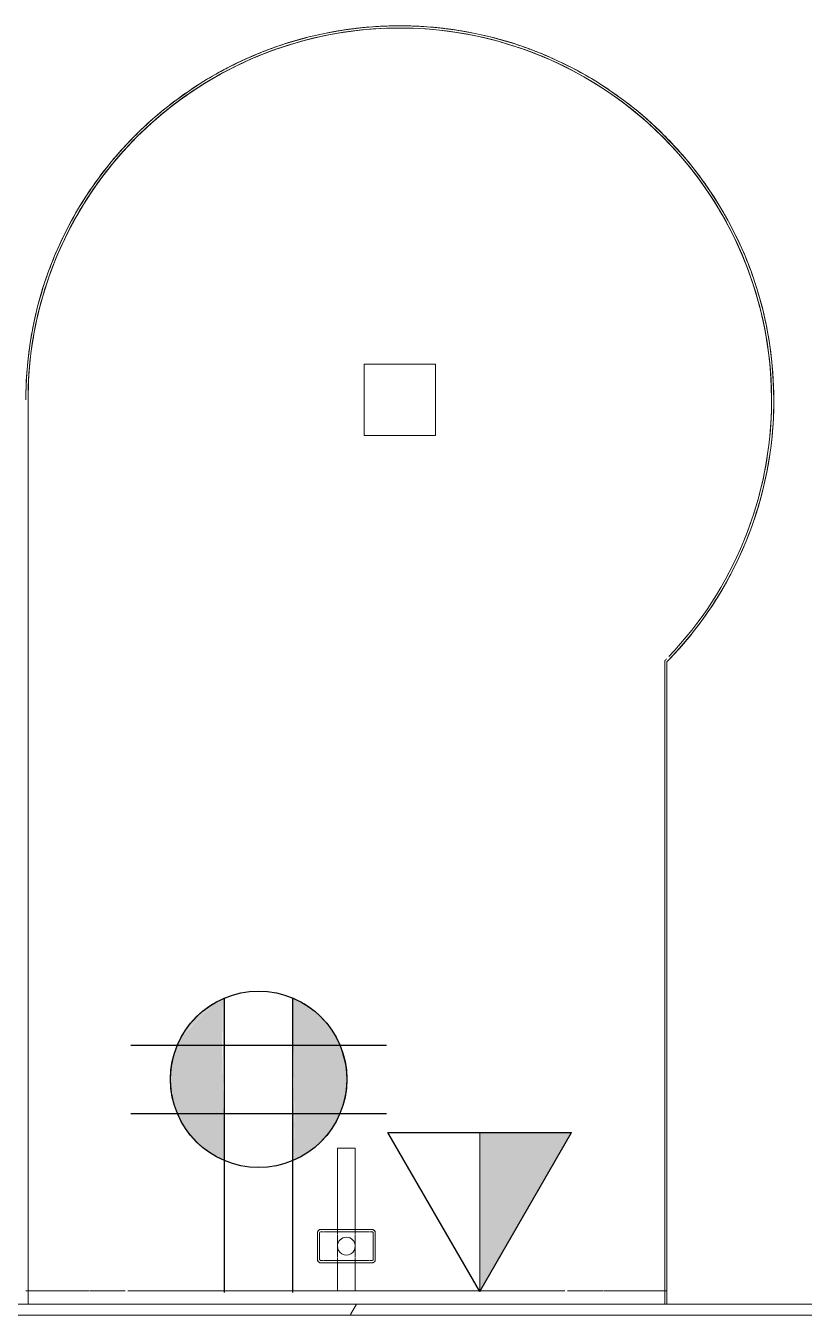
# Model space of a CAD drawing. Header units: inches. Extents: x 0 to 2535, y 0 to 2052.
# Drawn here: x 725.5 to 769.2, y 1787.6 to 1860 of the extents above; entities that cross this region are included whole.
import ezdxf

# ---------------------------------------------------------------- set-up
doc = ezdxf.new("R2010")
doc.units = ezdxf.units.IN
doc.header["$MEASUREMENT"] = 0
for name, color, linetype, lineweight in [('A-ANNO-NOTE', 131, 'Continuous', 9), ('A-WALL', 113, 'Continuous', 13), ('A-WALL-PATT', 111, 'Continuous', 13), ('I-FURN', 30, 'Continuous', 9), ('I-FURN-PNLS', 30, 'Continuous', 9), ('I-WALL', 2, 'Continuous', 13)]:
    doc.layers.add(name, color=color, linetype=linetype, lineweight=lineweight)

# ---------------------------------------------------------------- blocks, each defined once
blk = doc.blocks.new('Zira Wksta 12 - Type 1-7446630-Level 07  POWER _ SIGNAL')
at = {"layer": 'I-FURN'}
for p, q in [((-49, -13), (-53, -13)), ((-53, -13), (-53, -17)), ((-53, -17), (-53, -13)), ((-53, -13), (-49, -13)), ((-49, -17), (-49, -13)), ((-49, -13), (-49, -17)), ((-53, -17), (-49, -17)), ((-49, -17), (-53, -17))]:
    blk.add_line(p, q, dxfattribs=at)
at = {"layer": 'I-FURN-PNLS'}
for p, q in [((-36.303, 0), (-0.25, 0)), ((-0.25, 0), (-36.303, 0)), ((-36.303, 0), (-0.25, 0)), ((-0.25, 0), (-1, 0)), ((-1, 0), (-1, -0.122)), ((-1, -0.122), (-1, 0)), ((-1, 0), (-0.25, 0)), ((-36.354, -0.125), (-0.25, -0.125)), ((-0.25, -0.125), (-36.354, -0.125)), ((-0.25, -0.125), (-36.354, -0.125)), ((-36.354, -0.125), (-0.25, -0.125)), ((-36.303, 0), (-0.25, 0)), ((-1, -0.125), (-1, -3.566)), ((-1, -3.566), (-1, -0.125)), ((-1, -3.598), (-1, -5.583)), ((-1, -5.583), (-1, -3.598)), ((-1, -5.738), (-1, -30.262)), ((-1, -17.5), (-1, -5.738)), ((-4.437, -16.562), (-4.437, -19.437)), ((-4.437, -19.437), (-4.437, -16.562)), ((-4.312, -16.562), (-4.312, -16.71)), ((-4.312, -16.71), (-4.312, -16.562)), ((-2.75, -16.375), (-4.25, -16.375)), ((-4.25, -16.375), (-2.75, -16.375)), ((-4.182, -16.5), (-4.25, -16.5)), ((-4.25, -16.5), (-4.182, -16.5)), ((-2.833, -16.5), (-4.167, -16.5)), ((-4.167, -16.5), (-2.833, -16.5)), ((-2.75, -16.5), (-2.818, -16.5)), ((-2.818, -16.5), (-2.75, -16.5)), ((-2.687, -16.71), (-2.687, -16.562)), ((-2.687, -16.562), (-2.687, -16.71)), ((-2.562, -19.437), (-2.562, -16.562)), ((-2.562, -16.562), (-2.562, -19.437)), ((-4.312, -16.745), (-4.312, -16.853)), ((-4.312, -16.853), (-4.312, -16.745)), ((-4.312, -16.857), (-4.312, -19.255)), ((-4.312, -19.255), (-4.312, -16.857)), ((-2.687, -16.853), (-2.687, -16.745)), ((-2.687, -16.745), (-2.687, -16.853)), ((-2.687, -19.255), (-2.687, -16.857)), ((-2.687, -16.857), (-2.687, -19.255)), ((-7.549, -17.5), (-9, -17.5)), ((-9, -17.5), (-9, -18.5)), ((-9, -18.5), (-9, -17.5)), ((-9, -17.5), (-7.549, -17.5)), ((-4.437, -17.5), (-7.527, -17.5)), ((-7.527, -17.5), (-4.437, -17.5)), ((-4.312, -17.5), (-4.437, -17.5)), ((-4.437, -17.5), (-4.312, -17.5)), ((-4.152, -17.5), (-4.312, -17.5)), ((-4.312, -17.5), (-4.152, -17.5)), ((-3.644, -17.5), (-4.112, -17.5)), ((-4.112, -17.5), (-3.644, -17.5)), ((-3.361, -17.5), (-3.639, -17.5)), ((-3.639, -17.5), (-3.361, -17.5)), ((-2.888, -17.5), (-3.356, -17.5)), ((-3.356, -17.5), (-2.888, -17.5)), ((-2.687, -17.5), (-2.848, -17.5)), ((-2.848, -17.5), (-2.687, -17.5)), ((-2.562, -17.5), (-2.687, -17.5)), ((-2.687, -17.5), (-2.562, -17.5)), ((-1, -17.5), (-2.562, -17.5)), ((-2.562, -17.5), (-1, -17.5)), ((-1, -18.5), (-1, -17.5)), ((-1, -17.5), (-1, -18.5)), ((-1, -18.5), (-1, -17.5)), ((-9, -18.5), (-5.891, -18.5)), ((-5.891, -18.5), (-9, -18.5)), ((-5.868, -18.5), (-4.437, -18.5)), ((-4.437, -18.5), (-5.868, -18.5)), ((-4.437, -18.5), (-4.312, -18.5)), ((-4.312, -18.5), (-4.437, -18.5)), ((-4.312, -18.5), (-4.152, -18.5)), ((-4.152, -18.5), (-4.312, -18.5)), ((-4.112, -18.5), (-3.644, -18.5)), ((-3.644, -18.5), (-4.112, -18.5)), ((-3.639, -18.5), (-3.361, -18.5)), ((-3.361, -18.5), (-3.639, -18.5)), ((-3.356, -18.5), (-2.888, -18.5)), ((-2.888, -18.5), (-3.356, -18.5)), ((-2.848, -18.5), (-2.687, -18.5)), ((-2.687, -18.5), (-2.848, -18.5)), ((-2.687, -18.5), (-2.563, -18.5)), ((-2.563, -18.5), (-2.687, -18.5)), ((-2.562, -18.5), (-1, -18.5)), ((-1, -18.5), (-2.562, -18.5)), ((-1, -30.262), (-1, -18.5)), ((-4.312, -19.29), (-4.312, -19.437)), ((-4.312, -19.437), (-4.312, -19.29)), ((-4.25, -19.5), (-4.182, -19.5)), ((-4.182, -19.5), (-4.25, -19.5)), ((-4.167, -19.5), (-2.833, -19.5)), ((-2.833, -19.5), (-4.167, -19.5)), ((-2.818, -19.5), (-2.75, -19.5)), ((-2.75, -19.5), (-2.818, -19.5)), ((-2.687, -19.437), (-2.687, -19.29)), ((-2.687, -19.29), (-2.687, -19.437)), ((-4.25, -19.625), (-2.75, -19.625)), ((-2.75, -19.625), (-4.25, -19.625)), ((-1, -30.417), (-1, -32.402)), ((-1, -32.402), (-1, -30.417)), ((-1, -32.44), (-1, -35.875)), ((-1, -35.875), (-1, -32.44)), ((-0.25, -35.875), (-51, -35.875)), ((-51, -35.875), (-0.25, -35.875)), ((-51, -35.875), (-0.25, -35.875)), ((-0.25, -35.875), (-51, -35.875)), ((-1, -35.877), (-1, -36)), ((-1, -36), (-1, -35.877))]:
    blk.add_line(p, q, dxfattribs=at)
for centre, radius, start, end in [((-51, -15), 21, 90, 270), ((-51, -15), 21, 90, 270), ((-51, -15), 20.875, 90, 155.45455), ((-51, -15), 20.875, 90, 130.90909), ((-51, -15), 20.875, 90, 114.54545), ((-51, -15), 20.875, 90, 114.54545), ((-51, -15), 21, 90, 98.38202), ((-51, -15), 21, 90, 98.38202), ((-51, -15), 21, 45.58469, 90), ((-51, -15), 21, 45.58469, 90), ((-51, -15), 21, 82.59745, 90), ((-51, -15), 21, 82.59745, 90), ((-51, -15), 20.875, 82.57413, 90), ((-51, -15), 20.875, 67.7224, 90), ((-51, -15), 20.875, 75.14827, 90), ((-51, -15), 20.875, 75.14827, 90), ((-51, -15), 21, 67.79235, 82.59745), ((-51, -15), 21, 75.1949, 82.59745), ((-51, -15), 21, 106.76444, 110.10307), ((-51, -15), 21, 106.76444, 110.10307), ((-51, -15), 21, 101.16837, 106.76444), ((-51, -15), 21, 106.36364, 106.76444), ((-51, -15), 21, 101.16837, 106.36364), ((-51, -15), 21, 98.38202, 101.16837), ((-51, -15), 21, 98.38202, 101.16837), ((-51, -15), 20.875, 75.14827, 82.57413), ((-51, -15), 20.875, 67.7224, 75.14827), ((-51, -15), 20.875, 67.7224, 75.14827), ((-51, -15), 20.875, 67.7224, 75.14827), ((-51, -15), 21, 67.79235, 75.1949), ((-51, -15), 21, 110.10307, 115.14733), ((-51, -15), 21, 110.10307, 115.14733), ((-51, -15), 21, 60.38979, 67.79235), ((-51, -15), 21, 45.58469, 67.79235), ((-51, -15), 20.875, 114.54545, 147.27273), ((-51, -15), 20.875, 114.54545, 139.09091), ((-51, -15), 21, 115.14733, 118.71869), ((-51, -15), 21, 115.14733, 118.71869), ((-51, -15), 20.875, 46.39454, 67.7224), ((-51, -15), 20.875, 46.39454, 67.7224), ((-51, -15), 20.875, 46.39454, 67.7224), ((-51, -15), 20.875, 46.39454, 67.7224), ((-51, -15), 21, 118.71869, 123.53081), ((-51, -15), 21, 118.71869, 122.72727), ((-51, -15), 21, 52.98724, 60.38979), ((-51, -15), 21, 123.53081, 127.22796), ((-51, -15), 21, 123.53081, 127.22796), ((-51, -15), 21, 122.72727, 123.53081), ((-51, -15), 21, 127.22796, 131.91499), ((-51, -15), 21, 127.22796, 130.90909), ((-51, -15), 21, 45.58469, 52.98724), ((-51, -15), 20.875, 130.90909, 139.09091), ((-51, -15), 21, 130.90909, 131.91499), ((-51, -15), 21, 131.91499, 135.6889), ((-51, -15), 21, 131.91499, 135.6889), ((-51, -15), 21, 135.6889, 140.30003), ((-51, -15), 21, 135.6889, 139.09091), ((-51, -15), 20.875, 45.63378, 45.87267), ((-51, -15), 20.875, 45.63378, 45.87267), ((-51, -15), 20.875, 45.63378, 45.87267), ((-51, -15), 20.875, 45.63378, 45.87267), ((-51, -15), 20.875, 45.4448, 45.63378), ((-51, -15), 20.875, 45.4448, 45.63378), ((-51, -15), 20.875, 45.4448, 45.63378), ((-51, -15), 20.875, 45.4448, 45.63378), ((-51, -15), 20.875, 139.09091, 163.63636), ((-51, -15), 20.875, 139.09091, 155.45455), ((-51, -15), 21, 139.09091, 140.30003), ((-51, -15), 21, 141.33565, 144.12384), ((-51, -15), 21, 141.33565, 144.12384), ((-51, -15), 21, 140.30003, 141.32612), ((-51, -15), 21, 140.30003, 141.32612), ((-51, -15), 21, 144.12384, 148.68613), ((-51, -15), 21, 144.12384, 148.68613), ((-51, -15), 20.875, 147.27273, 171.81818), ((-51, -15), 21, 148.68613, 152.54318), ((-51, -15), 21, 148.68613, 152.54318), ((-51, -15), 21, 152.54318, 157.07354), ((-51, -15), 21, 152.54318, 157.07354), ((-51, -15), 20.875, 155.45455, 180), ((-51, -15), 20.875, 155.45455, 163.63636), ((-51, -15), 21, 157.07354, 158.86974), ((-51, -15), 21, 157.07354, 158.86974), ((-51, -15), 21, 158.94016, 160.95245), ((-51, -15), 21, 158.94016, 160.95245), ((-51, -15), 21, 160.95245, 165.46261), ((-51, -15), 21, 160.95245, 165.46261), ((-51, -15), 20.875, 163.63636, 180), ((-51, -15), 20.875, 163.63636, 180), ((-51, -15), 21, 165.46261, 169.35484), ((-51, -15), 21, 165.46261, 169.35484), ((-51, -15), 21, 169.35484, 173.85378), ((-51, -15), 21, 169.35484, 171.81818), ((-51, -15), 21, 171.81818, 173.85378), ((-51, -15), 20.875, 171.81818, 180), ((-51, -15), 21, 173.85378, 177.75233), ((-51, -15), 21, 173.85378, 177.75233), ((-51, -15), 21, 177.75233, 180), ((-51, -15), 21, 177.75233, 180), ((-51, -15), 21, 180, 182.24767), ((-51, -15), 21, 180, 182.24767), ((-51, -15), 20.875, 180, 188.18182), ((-51, -15), 20.875, 180, 204.54545), ((-51, -15), 20.875, 180, 196.36364), ((-51, -15), 20.875, 180, 270), ((-51, -15), 21, 182.24767, 186.14622), ((-51, -15), 21, 182.24767, 186.14622), ((-4.25, -16.562), 0.188, 90, 180), ((-4.25, -16.562), 0.188, 165, 180), ((-4.25, -16.562), 0.187, 150, 165), ((-4.25, -16.562), 0.187, 90, 150), ((-4.25, -16.562), 0.0625, 90, 180), ((-4.25, -16.562), 0.0625, 105, 180), ((-4.25, -16.562), 0.0625, 90, 105), ((-2.75, -16.562), 0.188, 360, 90), ((-2.75, -16.562), 0.188, 30, 90), ((-2.75, -16.562), 0.0625, 75, 90), ((-2.75, -16.562), 0.0625, 0, 90), ((-2.75, -16.562), 0.0625, 15, 75), ((-2.75, -16.562), 0.0625, 360, 15), ((-2.75, -16.562), 0.188, 15, 30), ((-2.75, -16.562), 0.188, 0, 15), ((-51, -15), 21, 186.14622, 188.18182), ((-51, -15), 21, 186.14622, 190.64516), ((-51, -15), 21, 188.18182, 190.64516), ((-51, -15), 20.875, 188.18182, 204.54545), ((-3.5, -18), 0.5, 90, 270), ((-3.5, -18), 0.5, 90, 270), ((-3.5, -18), 0.5, 270, 90), ((-3.5, -18), 0.5, 270, 90), ((-51, -15), 21, 190.64516, 194.53739), ((-51, -15), 21, 190.64516, 194.53739), ((-4.25, -19.437), 0.188, 180, 270), ((-4.25, -19.437), 0.188, 180, 195), ((-4.25, -19.437), 0.187, 195, 210), ((-4.25, -19.437), 0.188, 210, 225), ((-4.25, -19.437), 0.0625, 180, 195), ((-4.25, -19.437), 0.0625, 180, 270), ((-4.25, -19.437), 0.0625, 195, 270), ((-2.75, -19.437), 0.188, 270, 360), ((-2.75, -19.437), 0.0625, 270, 0), ((-2.75, -19.437), 0.187, 270, 345), ((-2.75, -19.437), 0.0625, 270, 285), ((-2.75, -19.437), 0.0625, 285, 0), ((-2.75, -19.437), 0.187, 345, 0), ((-4.25, -19.437), 0.188, 225, 240), ((-4.25, -19.437), 0.188, 240, 270), ((-51, -15), 21, 194.53739, 199.04755), ((-51, -15), 21, 194.53739, 199.04755), ((-51, -15), 20.875, 196.36364, 229.09091), ((-51, -15), 21, 199.04755, 200.954), ((-51, -15), 21, 199.04755, 200.954), ((-51, -15), 21, 201.05984, 202.92646), ((-51, -15), 21, 201.05984, 202.92646), ((-51, -15), 21, 202.92646, 204.54545), ((-51, -15), 21, 202.92646, 207.45682), ((-51, -15), 21, 204.54545, 207.45682), ((-51, -15), 20.875, 204.54545, 212.72727), ((-51, -15), 20.875, 204.54545, 237.27273), ((-51, -15), 21, 207.45682, 209.71408), ((-51, -15), 21, 207.45682, 209.71408), ((-51, -15), 21, 209.7632, 211.31387), ((-51, -15), 21, 209.7632, 211.31387), ((-51, -15), 21, 211.31387, 215.87616), ((-51, -15), 21, 211.31387, 215.87616), ((-51, -15), 20.875, 212.72727, 220.90909), ((-51, -15), 21, 215.87616, 218.56167), ((-51, -15), 21, 215.87616, 218.56167), ((-51, -15), 21, 218.66435, 219.69997), ((-51, -15), 21, 218.66435, 219.69997), ((-51, -15), 21, 219.69997, 224.3111), ((-51, -15), 21, 219.69997, 224.3111), ((-51, -15), 20.875, 220.90909, 237.27273), ((-51, -15), 21, 224.3111, 228.08501), ((-51, -15), 21, 224.3111, 228.08501), ((-51, -15), 21, 228.08501, 229.09091), ((-51, -15), 21, 228.08501, 232.77204), ((-51, -15), 21, 229.09091, 232.77204), ((-51, -15), 20.875, 229.09091, 261.81818), ((-51, -15), 21, 232.77204, 236.46919), ((-51, -15), 21, 232.77204, 236.46919), ((-51, -15), 21, 236.46919, 237.27273), ((-51, -15), 21, 236.46919, 241.28131), ((-51, -15), 20.875, 237.27273, 253.63636), ((-51, -15), 20.875, 237.27273, 270), ((-51, -15), 21, 237.27273, 241.28131), ((-51, -15), 21, 241.28131, 244.85267), ((-51, -15), 21, 241.28131, 244.85267), ((-51, -15), 21, 244.85267, 249.89693), ((-51, -15), 21, 244.85267, 249.89693), ((-51, -15), 21, 249.89693, 253.23556), ((-51, -15), 21, 249.89693, 253.23556), ((-51, -15), 21, 253.23556, 253.63636), ((-51, -15), 21, 253.23556, 258.83163), ((-51, -15), 21, 253.63636, 258.83163), ((-51, -15), 20.875, 253.63636, 261.81818), ((-51, -15), 21, 258.83163, 261.61798), ((-51, -15), 21, 258.83163, 261.61798), ((-51, -15), 21, 261.61798, 270), ((-51, -15), 21, 261.61798, 270), ((-51, -15), 20.875, 261.81818, 270), ((-51, -15), 20.875, 261.81818, 270)]:
    blk.add_arc(centre, radius, start, end, dxfattribs=at)

msp = doc.modelspace()

# ---------------------------------------------------------------- hatches: boundary and pattern name
at = {"layer": 'A-ANNO-NOTE'}
for points in [[(734.153, 1798.662), (736.549, 1805.378), (733.687, 1801.581), (733.764, 1801.1)], [(733.687, 1801.581), (736.549, 1805.378), (736.085, 1805.138), (733.764, 1801.695)], [(733.687, 1801.581), (736.085, 1805.138), (734.275, 1803.3), (733.764, 1801.805)], [(735.65, 1796.88), (736.549, 1805.378), (734.153, 1798.662)], [(734.341, 1803.413), (736.085, 1805.138), (734.632, 1803.845)], [(734.632, 1803.845), (736.085, 1805.138), (734.88, 1804.148)], [(734.88, 1804.148), (736.085, 1805.138), (735.151, 1804.431)], [(736.549, 1796.354), (736.549, 1805.378), (735.65, 1796.88)], [(736.669, 1796.302), (736.669, 1805.43), (736.549, 1805.378), (736.588, 1802.441)], [(740.621, 1796.354), (740.621, 1805.378), (740.501, 1805.43), (740.541, 1802.441)], [(740.621, 1796.354), (743.017, 1798.662), (740.621, 1805.378), (740.621, 1802.441)], [(743.074, 1802.952), (741.085, 1805.138), (740.621, 1805.378)], [(743.017, 1798.662), (743.074, 1802.952), (740.621, 1805.378), (741.669, 1802.441)], [(742.538, 1803.845), (742.29, 1804.148), (741.085, 1805.138)], [(742.29, 1804.148), (742.019, 1804.431), (741.085, 1805.138)], [(742.019, 1804.431), (741.826, 1804.607), (741.085, 1805.138)], [(742.829, 1803.413), (742.538, 1803.845), (741.085, 1805.138)], [(743.074, 1802.952), (742.829, 1803.413), (741.085, 1805.138)], [(733.687, 1801.581), (734.275, 1803.3), (733.907, 1802.441), (733.764, 1801.881)], [(743.017, 1798.662), (743.483, 1801.581), (743.074, 1802.952), (743.067, 1802.441)], [(736.669, 1796.302), (736.549, 1802.441), (736.549, 1796.354)], [(740.501, 1796.302), (740.621, 1796.354), (740.501, 1802.441)], [(743.483, 1801.581), (743.411, 1801.966), (743.226, 1802.441)], [(733.759, 1799.766), (733.687, 1801.581), (733.635, 1800.8)], [(734.153, 1798.662), (733.687, 1801.581), (733.764, 1799.752)], [(743.017, 1798.662), (743.483, 1800.15), (743.483, 1801.581)], [(743.483, 1800.15), (743.535, 1800.931), (743.483, 1801.581)], [(743.017, 1798.662), (743.411, 1799.766), (743.483, 1800.15)], [(743.017, 1798.662), (743.074, 1798.78), (743.381, 1799.639)], [(743.074, 1798.78), (743.225, 1799.141), (743.381, 1799.639)], [(735.65, 1796.88), (734.153, 1798.662), (735.058, 1797.392)], [(735.058, 1797.392), (734.153, 1798.662), (734.632, 1797.886)], [(740.621, 1796.354), (742.202, 1797.486), (743.017, 1798.662)], [(742.202, 1797.486), (742.538, 1797.886), (743.017, 1798.662)], [(751.002, 1788.957), (756.159, 1797.889), (751.002, 1797.889)], [(740.621, 1796.354), (740.739, 1796.409), (742.202, 1797.486)], [(740.739, 1796.409), (741.085, 1796.593), (742.202, 1797.486)], [(741.085, 1796.593), (741.826, 1797.124), (742.202, 1797.486)], [(741.085, 1796.593), (741.414, 1796.804), (741.826, 1797.124)]]:
    msp.add_hatch(color=256, dxfattribs=at).paths.add_polyline_path(points, flags=0)
at = {"layer": 'A-WALL-PATT', "lineweight": 9}
h = msp.add_hatch(dxfattribs=at)
h.set_pattern_fill('FP_1', color=256, style=0, pattern_type=2)
h.set_pattern_definition([(0, (0, 0), (30.72, 7.68), [1.267, -21.773, 1.267, -21.773, -122.88]), (0, (0, 0), (30.72, 7.68), [-46.08, 1.267, -44.813, 1.267, -21.773, -53.76]), (0, (0, 0), (30.72, 7.68), [-115.2, 1.267, -14.093, 1.267, -37.133]), (120, (11.52, 3.84), (-22.011075, 22.7643), [1.267, -21.773, 1.267, -21.773, -122.88]), (120, (11.52, 3.84), (-22.011075, 22.7643), [-46.08, 1.267, -44.813, 1.267, -21.773, -53.76]), (120, (11.52, 3.84), (-22.011075, 22.7643), [-115.2, 1.267, -14.093, 1.267, -37.133]), (240, (15.36, 19.2), (-8.708925, -30.4443), [1.267, -21.773, 1.267, -21.773, -122.88]), (240, (15.36, 19.2), (-8.708925, -30.4443), [-46.08, 1.267, -44.813, 1.267, -21.773, -53.76]), (240, (15.36, 19.2), (-8.708925, -30.4443), [-115.2, 1.267, -14.093, 1.267, -37.133])])
h.paths.add_polyline_path([(761.51, 1787.625), (825.5, 1787.625), (825.5, 1788.25), (661.093, 1788.25), (661.093, 1787.625), (761.385, 1787.625)], flags=0)

# ---------------------------------------------------------------- linework, layer by layer
at = {"layer": 'A-ANNO-NOTE'}
for p, q in [((736.669, 1796.302), (736.669, 1805.43)), ((740.501, 1805.43), (740.501, 1796.302)), ((751.002, 1788.957), (756.159, 1797.889)), ((756.159, 1797.889), (751.002, 1797.889)), ((751.002, 1797.889), (751.002, 1788.957))]:
    msp.add_line(p, q, dxfattribs=at)
at = {"layer": 'A-ANNO-NOTE', "lineweight": 30}
for p, q in [((736.669, 1788.903), (736.669, 1805.43)), ((740.501, 1788.903), (740.501, 1805.43)), ((731.412, 1802.782), (745.758, 1802.782)), ((731.412, 1798.949), (745.758, 1798.949)), ((751.002, 1788.957), (745.845, 1797.889)), ((745.845, 1797.889), (756.159, 1797.889)), ((751.002, 1788.957), (756.159, 1797.889))]:
    msp.add_line(p, q, dxfattribs=at)
msp.add_circle((738.585, 1800.866), 4.95, dxfattribs=at)
at = {"layer": 'A-ANNO-NOTE'}
for start, end in [(112.7756, 247.2244), (292.7756, 67.2244)]:
    msp.add_arc((738.585, 1800.866), 4.95, start, end, dxfattribs=at)
at = {"layer": 'A-WALL'}
msp.add_line((661.093, 1787.625), (825.5, 1787.625), dxfattribs=at)
at = {"layer": 'I-WALL'}
msp.add_line((825.5, 1788.25), (661.093, 1788.25), dxfattribs=at)

# ---------------------------------------------------------------- block references
at = {"layer": 'I-FURN', "rotation": 269.9999999999998}
msp.add_blockref('Zira Wksta 12 - Type 1-7446630-Level 07  POWER _ SIGNAL', (761.51, 1788), dxfattribs=at)

doc.saveas('drawing.dxf')
